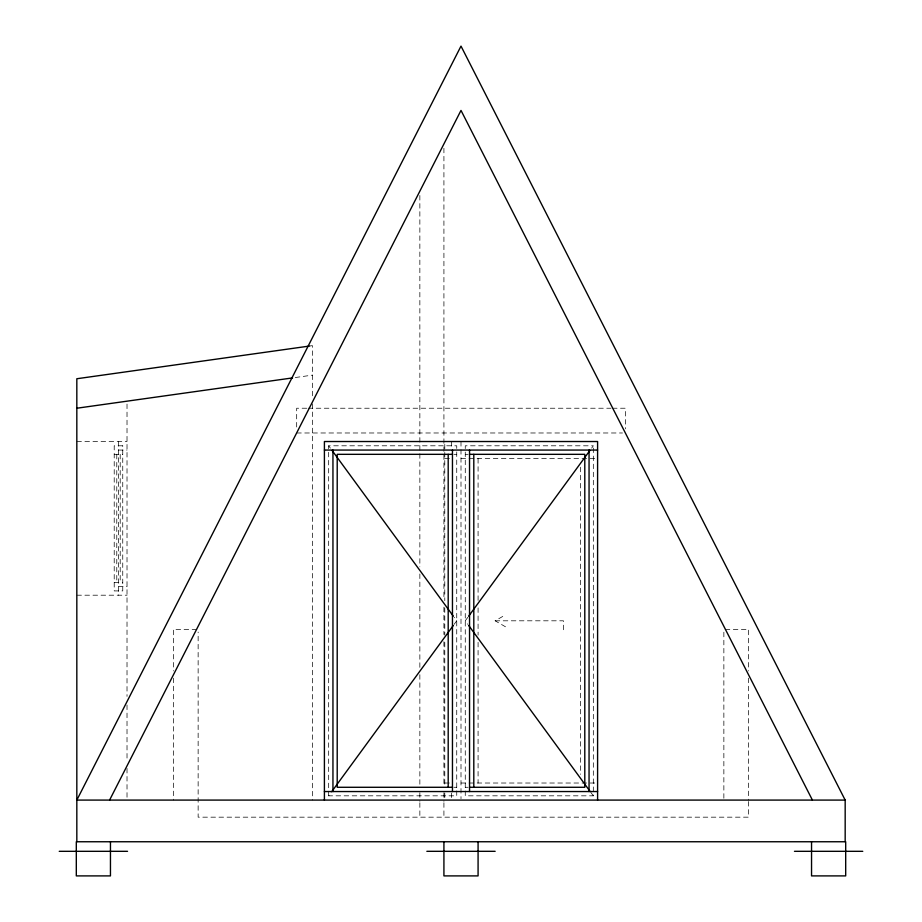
<?xml version="1.0" encoding="UTF-8"?>
<svg xmlns="http://www.w3.org/2000/svg" width="922" height="922" viewBox="0 0 922 922"><rect width="100%" height="100%" fill="white"/><g stroke="black" fill="none" stroke-linecap="round" stroke-linejoin="round"><path stroke-width="0.69" stroke-dasharray="4.61 3.46" d="M328.67 795.824L328.67 445.799L456.736 445.799L456.736 795.824L328.67 795.824L331.217 792.344M454.189 624.286L456.736 620.806L454.189 617.325M467.811 617.325L465.264 620.806L467.811 624.286M591.636 448.115L593.33 445.799L465.264 445.799L465.264 795.824L593.33 795.824L593.33 445.799M505.498 626.787L495.149 620.806L505.498 614.836M309.55 346.038L312.397 345.635L312.397 396.725M295.282 377.524L312.397 375.127M306.726 408.227L296.677 408.227L296.677 428.857M308.155 408.227L611.009 408.227M612.438 408.227L625.358 408.227L625.358 428.857M296.677 432.983L622.488 432.983M76.826 441.523L127.017 441.523M118.489 450.063L127.017 450.063M114.213 454.327L122.753 454.327M453.889 454.327L456.736 454.327M465.264 454.327L468.111 454.327M444.784 458.603L451.607 458.603M461 458.603L597.594 458.603M114.213 582.393L122.753 582.393M118.489 586.657L127.017 586.657M76.826 595.197L127.017 595.197M495.149 620.806L563.446 620.806L563.446 632.757M196.766 629.346L173.382 629.346L173.382 670.951M725.234 629.346L748.618 629.346L748.618 670.951M444.784 783.02L451.607 783.02M461 783.02L597.594 783.02M453.889 787.284L456.736 787.284M465.264 787.284L468.111 787.284M590.783 792.344L593.33 795.824M328.67 445.799L330.364 448.115M748.618 678.131L748.618 800.089M748.618 801.518L748.618 817.169L198.138 817.169L198.138 632.054M723.862 632.215L723.862 800.089M580.526 467.212L580.526 774.399M478.08 458.603L478.08 600.706M478.08 607.886L478.08 635.166M478.08 642.334L478.08 783.02M461 441.523L461 798.671M451.607 441.523L451.607 448.634M451.607 792.978L451.607 798.671M444.784 444.369L444.784 600.706M444.784 607.886L444.784 635.166M444.784 642.334L444.784 785.855M444.784 792.978L444.784 798.671M443.92 148.235L443.92 599.945M443.92 607.125L443.92 634.486M443.92 641.666L443.92 785.694M443.92 792.713L443.92 801.345M443.92 802.774L443.92 817.169M419.856 195.487L419.856 566.811M419.856 573.968L419.856 667.609M419.856 674.697L419.856 785.694M419.856 792.701L419.856 801.333M419.856 802.774L419.856 817.169M312.397 403.928L312.397 800.089M173.382 678.131L173.382 800.089M127.017 404.055L127.017 696.398M127.017 705.042L127.017 761.203M127.017 768.406L127.017 798.648M120.194 454.327L120.194 582.393M118.489 441.523L118.489 595.197M116.783 454.327L116.783 582.393M122.753 445.799L114.213 445.799L114.213 590.921L122.753 590.921L122.753 445.799"/><path stroke-width="1.38" d="M109.591 800.089L461 110.41L812.409 800.089M332.07 791.18L453.336 625.439M468.664 616.173L589.93 450.432M309.55 346.038L76.826 378.746L76.826 841.751M76.826 408.227L292.528 377.916M324.406 450.063L597.594 450.063M452.46 454.327L337.21 454.327L337.21 787.284L452.46 787.284M469.54 454.327L584.79 454.327L584.79 787.284L469.54 787.284M324.406 791.549L597.594 791.549M845.174 800.089L76.826 800.089L461 46.1L845.174 800.089L845.174 841.751M59.239 851.317L127.536 851.317M426.851 851.317L495.149 851.317M794.464 851.317L862.762 851.317M468.664 625.439L589.93 791.18M332.07 450.432L453.336 616.173M811.544 841.751L811.544 875.9L845.693 875.9L845.693 841.751L76.307 841.751L76.307 875.9L110.456 875.9L110.456 841.751M597.594 800.089L597.594 441.523L324.406 441.523L324.406 800.089M589.054 450.063L589.054 791.549M478.08 841.751L478.08 875.9L443.92 875.9L443.92 841.751M473.804 454.327L473.804 787.284M469.54 450.063L469.54 791.549M452.46 450.063L452.46 791.549M448.196 454.327L448.196 787.284M332.946 450.063L332.946 791.549"/></g></svg>
